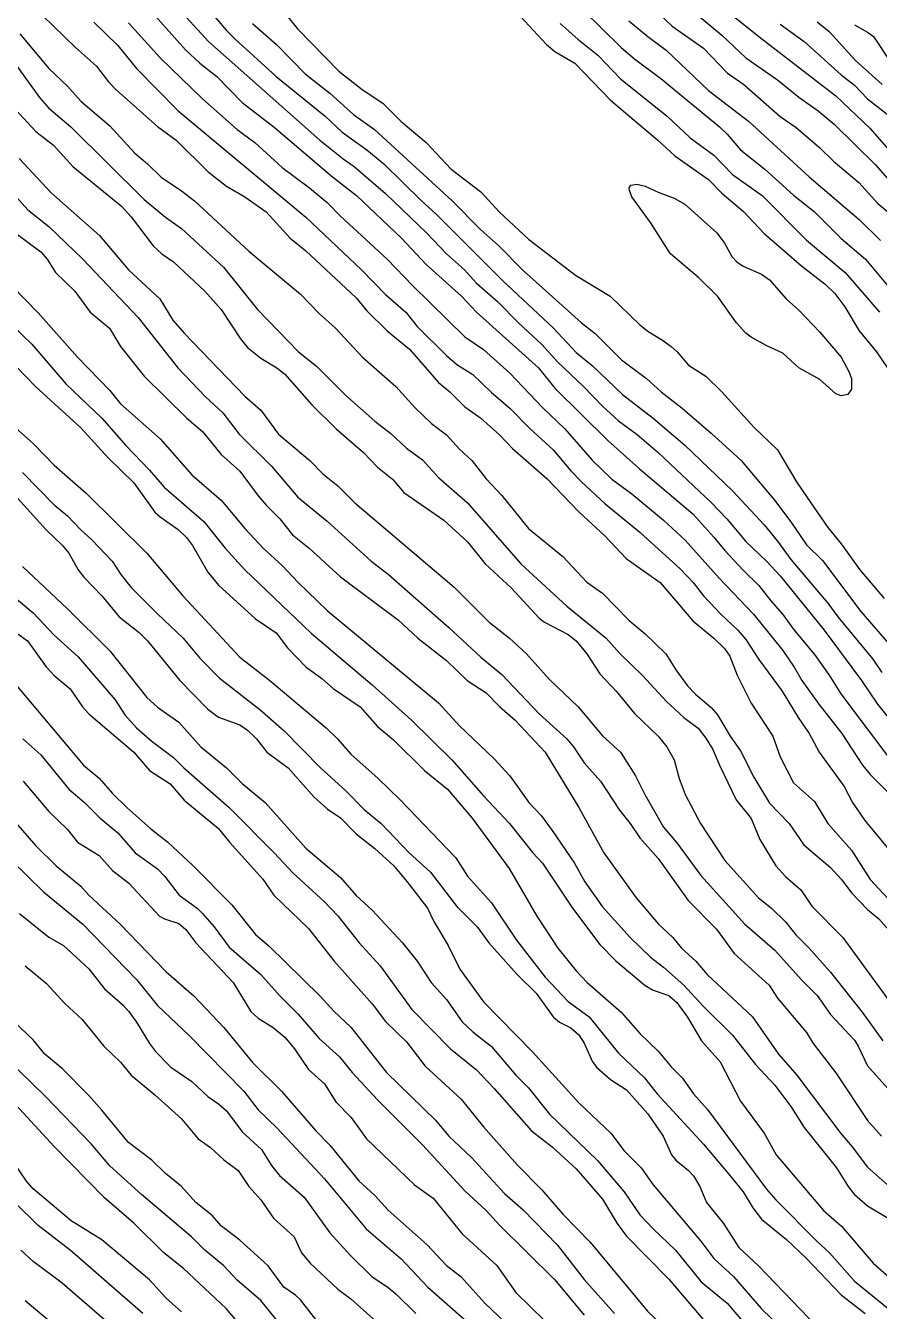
# Model space of a CAD drawing. Extents: x 474277 to 475042, y 254928 to 255625.
# Drawn here: x 474743.3 to 474768, y 255450.98 to 255488.19 of the extents above; entities that cross this region are included whole.
import ezdxf

# ---------------------------------------------------------------- set-up
doc = ezdxf.new("R2010")
doc.units = 0
doc.header["$MEASUREMENT"] = 0
doc.layers.add('BaseMapV2_DTM_export_MonNov09090547073261 — entities', color=1, linetype='CONTINUOUS')

msp = doc.modelspace()

# ---------------------------------------------------------------- linework, layer by layer
at = {"layer": 'BaseMapV2_DTM_export_MonNov09090547073261 — entities', "color": 15, "linetype": 'Continuous', "true_color": 0xb7484b}
for points in [[(474747.729, 255489.669, 93), (474749.109, 255488.054, 93), (474749.365, 255487.795, 93), (474750.55, 255486.722, 93), (474751.969, 255485.571, 93), (474752.46, 255485.111, 93), (474753.173, 255484.592, 93), (474753.662, 255484.191, 93), (474754.753, 255483.118, 93), (474755.166, 255482.749, 93), (474757.103, 255480.817, 93), (474758.577, 255479.437, 93), (474759.23, 255478.729, 93), (474759.69, 255478.353, 93), (474760.573, 255477.52, 93), (474761.462, 255476.83, 93), (474762.374, 255476.049, 93), (474763.754, 255474.731, 93), (474764.674, 255473.742, 93), (474765.058, 255473.275, 93), (474765.441, 255472.741, 93), (474766.514, 255471.481, 93), (474766.802, 255471.08, 93), (474767.818, 255469.858, 93), (474768.079, 255469.469, 93)], [(474747.192, 255489.264, 93.25), (474748.598, 255487.718, 93.25), (474751.809, 255484.881, 93.25), (474752.483, 255484.337, 93.25), (474752.803, 255484.115, 93.25), (474753.71, 255483.335, 93.25), (474754.898, 255482.198, 93.25), (474755.479, 255481.584, 93.25), (474755.996, 255481.124, 93.25), (474756.347, 255480.741, 93.25), (474756.954, 255480.204, 93.25), (474757.559, 255479.591, 93.25), (474758.233, 255478.964, 93.25), (474758.694, 255478.464, 93.25), (474759.445, 255477.75, 93.25), (474759.997, 255477.176, 93.25), (474760.454, 255476.754, 93.25), (474760.994, 255476.358, 93.25), (474761.607, 255475.84, 93.25), (474763.141, 255474.393, 93.25), (474763.592, 255473.917, 93.25), (474764.138, 255473.259, 93.25), (474764.738, 255472.69, 93.25), (474765.134, 255472.263, 93.25), (474766.403, 255470.696, 93.25), (474767.489, 255469.239, 93.25), (474767.953, 255468.549, 93.25), (474768.571, 255467.783, 93.25)], [(474762.71, 255489.329, 90.75), (474764.521, 255487.872, 90.75), (474766.745, 255486.156, 90.75), (474767.741, 255485.212, 90.75), (474768.585, 255484.238, 90.75)], [(474762.297, 255488.875, 91), (474763.447, 255487.919, 91), (474764.145, 255487.258, 91), (474765.058, 255486.623, 91), (474765.671, 255486.118, 91), (474766.237, 255485.725, 91), (474766.7, 255485.341, 91), (474767.895, 255484.167, 91), (474768.585, 255483.376, 91)], [(474743.787, 255488.485, 94.25), (474744.738, 255487.554, 94.25), (474745.352, 255487.021, 94.25), (474745.693, 255486.568, 94.25), (474745.904, 255486.338, 94.25), (474747.115, 255485.269, 94.25), (474747.653, 255484.881, 94.25), (474748.581, 255483.961, 94.25), (474749.109, 255483.546, 94.25), (474749.646, 255483.238, 94.25), (474750.259, 255482.799, 94.25), (474750.949, 255482.044, 94.25), (474751.409, 255481.678, 94.25), (474752.866, 255480.309, 94.25), (474753.173, 255479.939, 94.25), (474753.757, 255479.361, 94.25), (474754.408, 255478.824, 94.25), (474755.243, 255477.862, 94.25), (474755.574, 255477.597, 94.25), (474756.01, 255477.157, 94.25), (474756.474, 255476.83, 94.25), (474757.007, 255476.345, 94.25), (474757.39, 255475.948, 94.25), (474758.387, 255475.076, 94.25), (474759.307, 255474.122, 94.25), (474760.074, 255473.413, 94.25), (474760.681, 255472.766, 94.25), (474761.659, 255472.076, 94.25), (474762.604, 255470.964, 94.25), (474763.217, 255470.462, 94.25), (474763.524, 255470.166, 94.25), (474763.677, 255469.938, 94.25), (474763.893, 255469.393, 94.25), (474764.291, 255468.584, 94.25), (474764.924, 255467.629, 94.25), (474765.134, 255467.032, 94.25), (474765.518, 255466.281, 94.25), (474766.131, 255465.739, 94.25), (474766.514, 255465.103, 94.25), (474767.195, 255464.332, 94.25), (474767.741, 255463.483, 94.25), (474768.508, 255462.651, 94.25)], [(474746.971, 255488.562, 93.5), (474747.921, 255487.488, 93.5), (474748.342, 255487.102, 93.5), (474748.834, 255486.722, 93.5), (474749.569, 255485.971, 93.5), (474750.489, 255485.253, 93.5), (474752.176, 255483.812, 93.5), (474752.877, 255483.271, 93.5), (474754.18, 255482.044, 93.5), (474754.885, 255481.278, 93.5), (474755.911, 255480.357, 93.5), (474756.342, 255479.897, 93.5), (474758.143, 255478.287, 93.5), (474758.617, 255477.697, 93.5), (474760.15, 255476.182, 93.5), (474761.056, 255475.373, 93.5), (474762.604, 255474.064, 93.5), (474763.217, 255473.387, 93.5), (474763.529, 255472.997, 93.5), (474764.061, 255472.428, 93.5), (474764.521, 255471.989, 93.5), (474764.865, 255471.54, 93.5), (474765.211, 255471.149, 93.5), (474765.543, 255470.696, 93.5), (474766.131, 255469.987, 93.5), (474766.552, 255469.393, 93.5), (474766.886, 255468.856, 93.5), (474768.388, 255466.862, 93.5)], [(474750.735, 255488.638, 92.5), (474751.164, 255488.102, 92.5), (474752.358, 255486.875, 92.5), (474753.038, 255486.338, 92.5), (474753.633, 255485.944, 92.5), (474754.163, 255485.418, 92.5), (474754.893, 255484.805, 92.5), (474755.614, 255484.038, 92.5), (474756.47, 255483.379, 92.5), (474757.007, 255482.789, 92.5), (474757.85, 255482.014, 92.5), (474759.212, 255480.971, 92.5), (474760.211, 255480.357, 92.5), (474761.07, 255479.536, 92.5), (474761.301, 255479.35, 92.5), (474761.761, 255479.07, 92.5), (474761.982, 255478.901, 92.5), (474762.153, 255478.747, 92.5), (474762.486, 255478.364, 92.5), (474762.987, 255478.045, 92.5), (474763.447, 255477.597, 92.5), (474764.368, 255476.566, 92.5), (474765.058, 255475.916, 92.5), (474765.605, 255474.99, 92.5), (474765.913, 255474.53, 92.5), (474766.514, 255473.664, 92.5), (474766.898, 255473.198, 92.5), (474767.435, 255472.444, 92.5), (474768.142, 255471.616, 92.5)], [(474759.434, 255488.638, 91.75), (474760.534, 255487.555, 91.75), (474760.917, 255487.232, 91.75), (474761.684, 255486.663, 91.75), (474763.371, 255485.269, 91.75), (474763.601, 255485.047, 91.75), (474763.984, 255484.599, 91.75), (474764.693, 255484.038, 91.75), (474765.518, 255483.281, 91.75), (474766.119, 255482.811, 91.75), (474766.898, 255482.028, 91.75), (474767.599, 255481.431, 91.75), (474768.375, 255480.511, 91.75)], [(474761.684, 255488.489, 91.25), (474762.006, 255488.178, 91.25), (474762.911, 255487.535, 91.25), (474763.601, 255486.825, 91.25), (474764.08, 255486.492, 91.25), (474765.134, 255485.566, 91.25), (474765.594, 255485.241, 91.25), (474766.284, 255484.659, 91.25), (474766.68, 255484.268, 91.25), (474767.411, 255483.654, 91.25), (474767.963, 255483.041, 91.25), (474768.707, 255482.428, 91.25)], [(474745.275, 255488.288, 94), (474745.965, 255487.613, 94), (474746.502, 255486.954, 94), (474747.713, 255485.725, 94), (474751.409, 255482.645, 94), (474753.019, 255481.128, 94), (474753.71, 255480.41, 94), (474754.303, 255479.897, 94), (474754.63, 255479.488, 94), (474755.473, 255478.645, 94), (474755.78, 255478.382, 94), (474756.24, 255478.096, 94), (474756.777, 255477.576, 94), (474757.313, 255477.12, 94), (474757.897, 255476.524, 94), (474758.566, 255475.91, 94), (474759.077, 255475.308, 94), (474759.388, 255474.99, 94), (474760.074, 255474.353, 94), (474761.07, 255473.536, 94), (474762.246, 255472.46, 94), (474762.614, 255472.076, 94), (474762.911, 255471.69, 94), (474763.413, 255471.156, 94), (474763.908, 255470.693, 94), (474764.138, 255470.424, 94), (474764.521, 255469.844, 94), (474765.188, 255468.933, 94), (474765.652, 255468.166, 94), (474765.971, 255467.706, 94), (474766.259, 255467.169, 94), (474766.982, 255466.172, 94), (474767.23, 255465.712, 94), (474767.588, 255465.184, 94), (474768.508, 255464.066, 94)], [(474746.272, 255488.276, 93.75), (474747.195, 255487.258, 93.75), (474748.419, 255486.073, 93.75), (474749.416, 255485.189, 93.75), (474749.926, 255484.805, 93.75), (474750.719, 255484.084, 93.75), (474751.512, 255483.501, 93.75), (474752.023, 255483.071, 93.75), (474752.406, 255482.681, 93.75), (474753.762, 255481.431, 93.75), (474754.5, 255480.664, 93.75), (474756.01, 255479.184, 93.75), (474756.547, 255478.816, 93.75), (474757.308, 255478.134, 93.75), (474758.253, 255477.137, 93.75), (474758.907, 255476.524, 93.75), (474759.69, 255475.617, 93.75), (474760.264, 255475.067, 93.75), (474760.84, 255474.636, 93.75), (474761.761, 255473.879, 93.75), (474762.384, 255473.303, 93.75), (474763.371, 255472.202, 93.75), (474764.36, 255471.156, 93.75), (474765.211, 255470.105, 93.75), (474765.544, 255469.623, 93.75), (474765.766, 255469.239, 93.75), (474766.252, 255468.549, 93.75), (474766.918, 255467.706, 93.75), (474767.515, 255466.786, 93.75), (474767.741, 255466.517, 93.75), (474768.476, 255465.789, 93.75)], [(474749.863, 255488.255, 92.75), (474750.557, 255487.642, 92.75), (474751.388, 255486.798, 92.75), (474752.099, 255486.238, 92.75), (474752.789, 255485.623, 92.75), (474753.39, 255485.188, 92.75), (474755.645, 255483.118, 92.75), (474756.47, 255482.278, 92.75), (474756.993, 255481.814, 92.75), (474757.697, 255481.106, 92.75), (474759.384, 255479.593, 92.75), (474759.781, 255479.284, 92.75), (474760.547, 255478.517, 92.75), (474761.261, 255477.98, 92.75), (474761.692, 255477.597, 92.75), (474762.297, 255477.123, 92.75), (474763.141, 255476.399, 92.75), (474764.004, 255475.603, 92.75), (474764.969, 255474.453, 92.75), (474765.441, 255473.835, 92.75), (474765.901, 255473.162, 92.75), (474766.361, 255472.715, 92.75), (474767.468, 255471.233, 92.75), (474768.406, 255470.159, 92.75)], [(474757.62, 255488.451, 92.25), (474758.367, 255487.642, 92.25), (474758.617, 255487.441, 92.25), (474759.191, 255487.105, 92.25), (474760.224, 255486.031, 92.25), (474761.597, 255484.881, 92.25), (474762.087, 255484.421, 92.25), (474763.064, 255483.739, 92.25), (474763.447, 255483.347, 92.25), (474764.074, 255482.811, 92.25), (474764.674, 255482.179, 92.25), (474765.748, 255481.24, 92.25), (474766.438, 255480.704, 92.25), (474766.718, 255480.434, 92.25), (474767.006, 255480.051, 92.25), (474767.424, 255479.361, 92.25), (474767.92, 255478.747, 92.25), (474768.431, 255477.996, 92.25)], [(474758.77, 255488.249, 92), (474759.274, 255487.795, 92), (474759.861, 255487.335, 92), (474760.519, 255486.645, 92), (474761.861, 255485.571, 92), (474762.527, 255484.944, 92), (474763.217, 255484.44, 92), (474763.754, 255483.886, 92), (474764.618, 255483.271, 92), (474765.901, 255481.983, 92), (474767.011, 255481.048, 92), (474768.006, 255479.897, 92)], [(474760.754, 255488.332, 91.5), (474761.301, 255487.876, 91.5), (474761.837, 255487.48, 91.5), (474763.064, 255486.317, 91.5), (474764.214, 255485.426, 91.5), (474765.978, 255483.812, 91.5), (474767.416, 255482.581, 91.5), (474768.036, 255481.968, 91.5)], [(474765.134, 255488.23, 90.5), (474765.824, 255487.735, 90.5), (474766.898, 255486.772, 90.5), (474767.281, 255486.468, 90.5), (474767.665, 255486.076, 90.5), (474768.278, 255485.595, 90.5)], [(474766.208, 255488.302, 90.25), (474766.552, 255488.025, 90.25), (474767.316, 255487.182, 90.25), (474768.085, 255486.492, 90.25)], [(474767.281, 255488.219, 90), (474767.665, 255488.006, 90), (474767.831, 255487.872, 90), (474768.351, 255487.105, 90)], [(474743.128, 255487.953, 94.5), (474743.972, 255486.952, 94.5), (474744.508, 255486.439, 94.5), (474744.892, 255486.006, 94.5), (474745.735, 255485.29, 94.5), (474746.461, 255484.498, 94.5), (474746.828, 255484.191, 94.5), (474747.218, 255483.808, 94.5), (474747.806, 255483.414, 94.5), (474748.183, 255483.118, 94.5), (474749.759, 255481.661, 94.5), (474751.256, 255480.423, 94.5), (474751.793, 255479.86, 94.5), (474752.266, 255479.437, 94.5), (474753.049, 255478.594, 94.5), (474754.016, 255477.748, 94.5), (474754.564, 255477.137, 94.5), (474755.047, 255476.677, 94.5), (474755.473, 255476.353, 94.5), (474755.857, 255475.936, 94.5), (474756.215, 255475.603, 94.5), (474756.623, 255475.079, 94.5), (474757.083, 255474.594, 94.5), (474757.85, 255473.641, 94.5), (474758.847, 255472.828, 94.5), (474759.537, 255472.088, 94.5), (474759.991, 255471.77, 94.5), (474760.764, 255470.973, 94.5), (474761.224, 255470.59, 94.5), (474761.83, 255470.006, 94.5), (474762.115, 255469.546, 94.5), (474762.452, 255469.086, 94.5), (474762.681, 255468.845, 94.5), (474763.141, 255468.455, 94.5), (474763.322, 255468.243, 94.5), (474763.685, 255467.629, 94.5), (474763.984, 255467.201, 94.5), (474764.368, 255466.442, 94.5), (474764.828, 255465.685, 94.5), (474765.395, 255465.099, 94.5), (474765.816, 255464.485, 94.5), (474766.591, 255463.827, 94.5), (474766.898, 255463.492, 94.5), (474767.205, 255463.081, 94.5), (474767.665, 255462.608, 94.5), (474767.989, 255462.339, 94.5), (474768.355, 255461.929, 94.5)], [(474742.975, 255487.114, 94.75), (474743.696, 255486.108, 94.75), (474743.967, 255485.801, 94.75), (474744.605, 255485.265, 94.75), (474746.732, 255483.156, 94.75), (474747.345, 255482.65, 94.75), (474747.806, 255482.317, 94.75), (474749.02, 255481.201, 94.75), (474750.01, 255479.974, 94.75), (474751.192, 255478.747, 94.75), (474751.716, 255478.338, 94.75), (474752.559, 255477.496, 94.75), (474753.403, 255476.745, 94.75), (474753.863, 255476.388, 94.75), (474754.323, 255475.967, 94.75), (474754.783, 255475.62, 94.75), (474755.243, 255475.117, 94.75), (474756.085, 255474.377, 94.75), (474757.626, 255472.613, 94.75), (474758.959, 255471.386, 94.75), (474760.097, 255470.466, 94.75), (474760.502, 255470.006, 94.75), (474761.147, 255469.387, 94.75), (474761.843, 255468.626, 94.75), (474762.347, 255468.166, 94.75), (474762.757, 255467.855, 94.75), (474762.987, 255467.57, 94.75), (474763.187, 255467.246, 94.75), (474763.376, 255466.786, 94.75), (474763.86, 255465.789, 94.75), (474764.291, 255465.249, 94.75), (474764.544, 255464.639, 94.75), (474765.006, 255463.872, 94.75), (474765.287, 255463.565, 94.75), (474765.73, 255463.182, 94.75), (474766.054, 255462.712, 94.75), (474766.952, 255461.802, 94.75), (474768.407, 255459.808, 94.75)], [(474742.75, 255486.031, 95), (474743.588, 255485.124, 95), (474744.1, 255484.728, 95), (474744.662, 255484.111, 95), (474746.068, 255482.964, 95), (474746.35, 255482.658, 95), (474746.991, 255481.814, 95), (474747.237, 255481.584, 95), (474747.576, 255481.354, 95), (474748.488, 255480.511, 95), (474748.956, 255479.975, 95), (474749.512, 255479.131, 95), (474749.722, 255478.879, 95), (474750.106, 255478.563, 95), (474750.566, 255478.283, 95), (474750.796, 255478.107, 95), (474751.585, 255477.214, 95), (474752.285, 255476.524, 95), (474753.076, 255475.834, 95), (474753.48, 255475.417, 95), (474753.917, 255475.067, 95), (474754.246, 255474.681, 95), (474755.396, 255473.874, 95), (474756.087, 255473.248, 95), (474756.599, 255472.613, 95), (474757.353, 255471.923, 95), (474758.157, 255471.041, 95), (474758.314, 255470.926, 95), (474759, 255470.567, 95), (474759.23, 255470.385, 95), (474759.543, 255470.006, 95), (474759.92, 255469.431, 95), (474760.392, 255468.933, 95), (474760.917, 255468.281, 95), (474761.604, 255467.629, 95), (474761.857, 255467.322, 95), (474762.065, 255466.939, 95), (474762.207, 255466.402, 95), (474762.389, 255465.942, 95), (474762.832, 255465.099, 95), (474763.534, 255464.025, 95), (474764.508, 255462.952, 95), (474764.886, 255462.645, 95), (474765.288, 255462.253, 95), (474765.591, 255461.878, 95), (474765.973, 255461.495, 95), (474766.591, 255460.8, 95), (474767.511, 255459.644, 95), (474768.104, 255458.811, 95)], [(474743.109, 255484.345, 95.25), (474744.038, 255483.348, 95.25), (474745.44, 255482.121, 95.25), (474746.278, 255481.124, 95.25), (474747.184, 255480.281, 95.25), (474747.561, 255479.667, 95.25), (474747.882, 255479.291, 95.25), (474749.646, 255477.468, 95.25), (474750.102, 255477.06, 95.25), (474750.619, 255476.37, 95.25), (474751.525, 255475.603, 95.25), (474751.9, 255475.22, 95.25), (474752.329, 255474.871, 95.25), (474752.824, 255474.377, 95.25), (474755.703, 255471.942, 95.25), (474756.711, 255470.926, 95.25), (474757.297, 255470.466, 95.25), (474757.791, 255470.006, 95.25), (474758.463, 255469.267, 95.25), (474759.289, 255468.473, 95.25), (474759.997, 255467.633, 95.25), (474760.51, 255467.169, 95.25), (474760.949, 255466.479, 95.25), (474761.216, 255465.942, 95.25), (474761.761, 255464.997, 95.25), (474762.144, 255464.542, 95.25), (474762.834, 255463.595, 95.25), (474764.115, 255462.185, 95.25), (474764.981, 255461.433, 95.25), (474765.749, 255460.575, 95.25), (474766.208, 255460.119, 95.25), (474766.591, 255459.569, 95.25), (474767.281, 255458.826, 95.25), (474767.39, 255458.658, 95.25), (474767.665, 255458.088, 95.25), (474768.249, 255457.431, 95.25)], [(474742.361, 255483.971, 95.5), (474743.358, 255482.857, 95.5), (474743.972, 255482.379, 95.5), (474744.955, 255481.431, 95.5), (474746.557, 255479.744, 95.5), (474747.706, 255478.287, 95.5), (474748.496, 255477.454, 95.5), (474749.004, 255476.984, 95.5), (474749.482, 255476.37, 95.5), (474750.412, 255475.441, 95.5), (474751.179, 255474.541, 95.5), (474752.023, 255473.849, 95.5), (474753.294, 255472.69, 95.5), (474753.786, 255472.312, 95.5), (474755.543, 255470.773, 95.5), (474756.47, 255469.909, 95.5), (474757.083, 255469.412, 95.5), (474758.157, 255468.277, 95.5), (474758.964, 255467.552, 95.5), (474759.155, 255467.322, 95.5), (474759.46, 255466.852, 95.5), (474759.932, 255466.326, 95.5), (474760.488, 255465.482, 95.5), (474760.793, 255465.099, 95.5), (474761.07, 255464.688, 95.5), (474761.607, 255464.088, 95.5), (474762.469, 255462.875, 95.5), (474763.294, 255462.037, 95.5), (474763.799, 255461.342, 95.5), (474764.812, 255460.422, 95.5), (474765.058, 255460.047, 95.5), (474765.901, 255459.047, 95.5), (474766.094, 255458.735, 95.5), (474766.745, 255457.881, 95.5), (474767.665, 255456.508, 95.5), (474768.071, 255456.051, 95.5)], [(474767.091, 255477.52, 92.5), (474766.898, 255477.477, 92.5), (474766.745, 255477.535, 92.5), (474766.284, 255477.947, 92.5), (474765.679, 255478.287, 92.5), (474765.211, 255478.713, 92.5), (474764.751, 255478.925, 92.5), (474764.291, 255479.173, 92.5), (474764.138, 255479.289, 92.5), (474763.866, 255479.591, 92.5), (474763.317, 255480.357, 92.5), (474762.783, 255480.894, 92.5), (474761.958, 255481.584, 92.5), (474761.377, 255482.498, 92.5), (474760.84, 255483.236, 92.5), (474760.77, 255483.424, 92.5), (474760.767, 255483.501, 92.5), (474760.81, 255483.578, 92.5), (474760.994, 255483.602, 92.5), (474761.224, 255483.549, 92.5), (474761.607, 255483.367, 92.5), (474762.067, 255483.2, 92.5), (474762.374, 255483.022, 92.5), (474763.304, 255482.198, 92.5), (474763.527, 255481.891, 92.5), (474763.732, 255481.508, 92.5), (474763.878, 255481.354, 92.5), (474764.061, 255481.231, 92.5), (474764.598, 255481.003, 92.5), (474764.828, 255480.83, 92.5), (474765.305, 255480.281, 92.5), (474765.671, 255479.954, 92.5), (474766.284, 255479.319, 92.5), (474766.895, 255478.594, 92.5), (474767.128, 255478.163, 92.5), (474767.195, 255477.98, 92.5), (474767.194, 255477.674, 92.5), (474767.091, 255477.52, 92.5)], [(474742.685, 255482.428, 95.75), (474743.742, 255481.647, 95.75), (474743.923, 255481.431, 95.75), (474744.165, 255481.048, 95.75), (474744.72, 255480.511, 95.75), (474745.164, 255479.897, 95.75), (474745.729, 255479.437, 95.75), (474746.044, 255478.901, 95.75), (474746.732, 255478.044, 95.75), (474747.967, 255476.83, 95.75), (474748.413, 255476.447, 95.75), (474748.956, 255475.777, 95.75), (474749.501, 255475.297, 95.75), (474750.029, 255474.587, 95.75), (474750.272, 255474.3, 95.75), (474750.659, 255473.917, 95.75), (474751.025, 255473.457, 95.75), (474751.507, 255473.073, 95.75), (474752.406, 255472.243, 95.75), (474754.093, 255470.989, 95.75), (474754.649, 255470.466, 95.75), (474755.473, 255469.819, 95.75), (474756.075, 255469.239, 95.75), (474756.623, 255468.877, 95.75), (474757.007, 255468.482, 95.75), (474757.467, 255468.086, 95.75), (474758.329, 255467.169, 95.75), (474759.307, 255465.561, 95.75), (474760.033, 255464.255, 95.75), (474760.962, 255462.952, 95.75), (474761.617, 255462.185, 95.75), (474762.029, 255461.802, 95.75), (474762.277, 255461.495, 95.75), (474762.691, 255461.112, 95.75), (474763.018, 255460.728, 95.75), (474764.332, 255459.501, 95.75), (474765.084, 255458.428, 95.75), (474765.615, 255457.815, 95.75), (474766.889, 255456.128, 95.75), (474767.22, 255455.744, 95.75), (474767.665, 255455.155, 95.75), (474768.738, 255454.2, 95.75)], [(474742.898, 255480.664, 96), (474743.665, 255479.882, 96), (474744.802, 255478.594, 96), (474745.735, 255477.629, 96), (474746.042, 255477.244, 96), (474747.192, 255476.237, 96), (474748.112, 255475.188, 96), (474748.959, 255474.453, 96), (474749.646, 255473.64, 96), (474750.174, 255473.073, 96), (474750.719, 255472.564, 96), (474751.184, 255472.076, 96), (474752.023, 255471.263, 96), (474755.243, 255468.594, 96), (474755.857, 255467.928, 96), (474756.853, 255466.975, 96), (474757.313, 255466.484, 96), (474757.862, 255465.712, 96), (474758.213, 255465.329, 96), (474758.54, 255464.899, 96), (474759.184, 255463.949, 96), (474759.485, 255463.412, 96), (474759.997, 255462.688, 96), (474760.796, 255461.802, 96), (474761.377, 255461.235, 96), (474761.761, 255460.945, 96), (474762.35, 255460.422, 96), (474762.916, 255459.808, 96), (474763.754, 255458.975, 96), (474764.424, 255458.121, 96), (474764.981, 255457.527, 96), (474765.441, 255456.914, 96), (474765.824, 255456.304, 96), (474766.765, 255455.131, 96), (474767.098, 255454.594, 96), (474767.289, 255454.364, 96), (474767.665, 255454.036, 96), (474768.262, 255453.674, 96)], [(474742.346, 255480.051, 96.25), (474743.479, 255478.977, 96.25), (474744.463, 255477.827, 96.25), (474745.505, 255476.828, 96.25), (474746.195, 255476.035, 96.25), (474746.885, 255475.323, 96.25), (474747.311, 255474.837, 96.25), (474748.459, 255473.84, 96.25), (474749.07, 255473.073, 96.25), (474749.646, 255472.441, 96.25), (474751.563, 255470.608, 96.25), (474753.326, 255469.117, 96.25), (474754.465, 255468.089, 96.25), (474755.632, 255466.939, 96.25), (474756.547, 255465.898, 96.25), (474757.304, 255465.099, 96.25), (474757.975, 255464.255, 96.25), (474758.255, 255463.949, 96.25), (474759.125, 255462.645, 96.25), (474759.92, 255461.601, 96.25), (474760.38, 255461.124, 96.25), (474761.224, 255460.407, 96.25), (474761.454, 255460.277, 96.25), (474761.914, 255460.123, 96.25), (474762.144, 255459.916, 96.25), (474762.451, 255459.491, 96.25), (474762.857, 255458.811, 96.25), (474763.4, 255458.198, 96.25), (474763.984, 255457.059, 96.25), (474764.674, 255456.142, 96.25), (474765.015, 255455.514, 96.25), (474766.385, 255453.904, 96.25), (474766.911, 255453.444, 96.25), (474767.826, 255452.371, 96.25), (474768.815, 255451.509, 96.25)], [(474742.982, 255478.364, 96.5), (474743.581, 255477.75, 96.5), (474744.892, 255476.553, 96.5), (474745.69, 255475.68, 96.5), (474746.425, 255474.959, 96.5), (474747.039, 255474.112, 96.5), (474747.192, 255473.974, 96.5), (474747.715, 255473.61, 96.5), (474747.956, 255473.38, 96.5), (474748.128, 255473.15, 96.5), (474748.572, 255472.37, 96.5), (474748.879, 255472, 96.5), (474749.952, 255471.022, 96.5), (474750.547, 255470.62, 96.5), (474750.873, 255470.187, 96.5), (474751.409, 255469.633, 96.5), (474751.869, 255469.3, 96.5), (474752.194, 255469.009, 96.5), (474752.976, 255468.473, 96.5), (474753.48, 255467.906, 96.5), (474753.94, 255467.52, 96.5), (474754.837, 255466.632, 96.5), (474755.502, 255466.096, 96.5), (474756.221, 255465.252, 96.5), (474757.287, 255463.795, 96.5), (474758.093, 255462.415, 96.5), (474758.699, 255461.495, 96.5), (474759.23, 255460.835, 96.5), (474759.545, 255460.498, 96.5), (474760.534, 255459.642, 96.5), (474761.07, 255459.025, 96.5), (474761.607, 255458.507, 96.5), (474761.991, 255458.043, 96.5), (474762.295, 255457.738, 96.5), (474762.624, 255457.278, 96.5), (474763.032, 255456.818, 96.5), (474764.743, 255454.518, 96.5), (474765.012, 255454.211, 96.5), (474766.208, 255452.999, 96.5), (474766.564, 255452.677, 96.5), (474767.281, 255451.858, 96.5), (474768.256, 255451.067, 96.5)], [(474742.668, 255476.852, 96.75), (474743.512, 255476.094, 96.75), (474744.125, 255475.468, 96.75), (474745.045, 255474.663, 96.75), (474746.809, 255472.924, 96.75), (474747.844, 255471.693, 96.75), (474749.492, 255469.915, 96.75), (474750.369, 255469.239, 96.75), (474752.001, 255467.859, 96.75), (474752.328, 255467.552, 96.75), (474752.713, 255467.108, 96.75), (474753.503, 255466.402, 96.75), (474754.135, 255465.789, 96.75), (474755.751, 255464.102, 96.75), (474756.087, 255463.578, 96.75), (474756.777, 255462.799, 96.75), (474757.507, 255461.725, 96.75), (474758.329, 255460.652, 96.75), (474759, 255459.953, 96.75), (474759.603, 255459.501, 96.75), (474760.457, 255458.449, 96.75), (474761.207, 255457.738, 96.75), (474761.573, 255457.278, 96.75), (474762.911, 255455.815, 96.75), (474763.69, 255454.901, 96.75), (474764.067, 255454.441, 96.75), (474764.343, 255453.981, 96.75), (474764.598, 255453.652, 96.75), (474765.316, 255453.061, 96.75), (474765.888, 255452.524, 96.75), (474766.898, 255451.454, 96.75), (474767.59, 255450.914, 96.75)], [(474743.205, 255475.26, 97), (474744.125, 255474.322, 97), (474744.508, 255474.005, 97), (474744.884, 255473.61, 97), (474745.226, 255473.303, 97), (474745.803, 255472.69, 97), (474746.054, 255472.306, 97), (474746.349, 255471.933, 97), (474747.12, 255471.156, 97), (474747.861, 255470.466, 97), (474748.342, 255469.881, 97), (474748.9, 255469.316, 97), (474750.079, 255468.396, 97), (474750.778, 255467.783, 97), (474751.835, 255466.709, 97), (474752.559, 255466.058, 97), (474753.096, 255465.508, 97), (474753.588, 255465.099, 97), (474754.399, 255464.255, 97), (474755.013, 255463.688, 97), (474755.78, 255462.695, 97), (474756.363, 255462.108, 97), (474756.7, 255461.648, 97), (474757.524, 255460.728, 97), (474758.071, 255460.192, 97), (474758.568, 255459.501, 97), (474758.751, 255459.348, 97), (474759.077, 255459.186, 97), (474759.307, 255458.983, 97), (474759.46, 255458.747, 97), (474759.69, 255458.224, 97), (474759.818, 255458.045, 97), (474760.227, 255457.691, 97), (474760.687, 255457.396, 97), (474761.301, 255456.694, 97), (474761.751, 255456.051, 97), (474761.991, 255455.511, 97), (474762.114, 255455.361, 97), (474762.484, 255455.054, 97), (474762.626, 255454.901, 97), (474762.81, 255454.594, 97), (474762.999, 255454.134, 97), (474763.494, 255453.521, 97), (474763.934, 255452.831, 97), (474764.506, 255452.294, 97), (474766.208, 255450.53, 97)], [(474742.975, 255474.61, 97.25), (474743.895, 255473.597, 97.25), (474744.355, 255473.157, 97.25), (474744.546, 255472.92, 97.25), (474744.815, 255472.445, 97.25), (474744.982, 255472.23, 97.25), (474745.505, 255471.685, 97.25), (474746.009, 255471.08, 97.25), (474746.579, 255470.627, 97.25), (474746.824, 255470.39, 97.25), (474747.761, 255469.239, 97.25), (474748.572, 255468.409, 97.25), (474748.879, 255468.176, 97.25), (474749.492, 255467.957, 97.25), (474749.722, 255467.803, 97.25), (474749.981, 255467.552, 97.25), (474750.278, 255467.169, 97.25), (474750.892, 255466.709, 97.25), (474751.639, 255465.869, 97.25), (474752.023, 255465.529, 97.25), (474752.406, 255465.262, 97.25), (474752.866, 255464.799, 97.25), (474753.403, 255464.376, 97.25), (474753.953, 255463.872, 97.25), (474754.344, 255463.412, 97.25), (474754.926, 255462.645, 97.25), (474755.114, 255462.262, 97.25), (474755.527, 255461.572, 97.25), (474755.862, 255460.882, 97.25), (474756.547, 255459.943, 97.25), (474757.958, 255458.505, 97.25), (474759.307, 255457.018, 97.25), (474760.247, 255456.128, 97.25), (474760.61, 255455.64, 97.25), (474761.114, 255455.131, 97.25), (474761.454, 255454.64, 97.25), (474762.834, 255453.014, 97.25), (474763.217, 255452.513, 97.25), (474763.78, 255451.987, 97.25), (474764.583, 255451.067, 97.25), (474765.526, 255450.147, 97.25)], [(474743.205, 255472.538, 97.5), (474744.506, 255471.31, 97.5), (474745.735, 255470.097, 97.5), (474746.809, 255468.742, 97.5), (474747.115, 255468.465, 97.5), (474747.729, 255468.028, 97.5), (474748.364, 255467.322, 97.5), (474749.109, 255466.711, 97.5), (474749.569, 255466.256, 97.5), (474750.231, 255465.712, 97.5), (474751.409, 255464.386, 97.5), (474752.406, 255463.538, 97.5), (474752.866, 255463.012, 97.5), (474753.326, 255462.596, 97.5), (474754.209, 255461.648, 97.5), (474754.631, 255461.112, 97.5), (474755.03, 255460.498, 97.5), (474755.473, 255460.005, 97.5), (474755.933, 255459.356, 97.5), (474756.24, 255459.072, 97.5), (474756.777, 255458.645, 97.5), (474757.489, 255457.815, 97.5), (474757.85, 255457.445, 97.5), (474758.463, 255456.688, 97.5), (474759.844, 255455.35, 97.5), (474760.617, 255454.441, 97.5), (474761.07, 255453.778, 97.5), (474761.458, 255453.367, 97.5), (474762.108, 255452.754, 97.5), (474762.852, 255451.834, 97.5), (474763.601, 255451.215, 97.5), (474764.383, 255450.3, 97.5)], [(474742.746, 255471.846, 97.75), (474743.512, 255471.193, 97.75), (474744.125, 255470.55, 97.75), (474744.815, 255469.923, 97.75), (474745.889, 255468.683, 97.75), (474746.166, 255468.243, 97.75), (474746.502, 255467.869, 97.75), (474746.962, 255467.473, 97.75), (474747.575, 255467.011, 97.75), (474747.877, 255466.709, 97.75), (474749.186, 255465.563, 97.75), (474750.489, 255464.252, 97.75), (474751.026, 255463.672, 97.75), (474751.946, 255462.831, 97.75), (474752.329, 255462.429, 97.75), (474752.955, 255461.648, 97.75), (474753.556, 255460.977, 97.75), (474754.476, 255459.718, 97.75), (474755.592, 255458.581, 97.75), (474756.348, 255457.968, 97.75), (474756.858, 255457.431, 97.75), (474757.934, 255456.204, 97.75), (474758.539, 255455.744, 97.75), (474759.23, 255455.106, 97.75), (474759.997, 255454.23, 97.75), (474760.42, 255453.521, 97.75), (474760.687, 255453.16, 97.75), (474761.914, 255451.915, 97.75), (474763.677, 255449.841, 97.75)], [(474742.515, 255470.984, 98), (474743.347, 255470.39, 98), (474743.895, 255469.63, 98), (474744.125, 255469.381, 98), (474744.585, 255468.997, 98), (474744.94, 255468.473, 98), (474745.122, 255468.275, 98), (474746.425, 255467.168, 98), (474746.886, 255466.632, 98), (474747.482, 255466.249, 98), (474747.882, 255465.773, 98), (474748.879, 255464.958, 98), (474749.197, 255464.562, 98), (474750.159, 255463.489, 98), (474750.476, 255463.029, 98), (474751.486, 255462.064, 98), (474752.23, 255461.112, 98), (474753.326, 255459.879, 98), (474753.71, 255459.368, 98), (474754.323, 255458.778, 98), (474754.86, 255458.076, 98), (474755.905, 255457.125, 98), (474756.547, 255456.323, 98), (474757.529, 255455.208, 98), (474758.233, 255454.496, 98), (474758.847, 255453.796, 98), (474759.632, 255452.984, 98), (474761.295, 255450.99, 98), (474761.927, 255450.377, 98)], [(474742.975, 255469.158, 98.25), (474744.968, 255466.791, 98.25), (474745.429, 255466.408, 98.25), (474745.812, 255465.971, 98.25), (474746.229, 255465.559, 98.25), (474746.919, 255464.946, 98.25), (474747.415, 255464.562, 98.25), (474748.147, 255463.872, 98.25), (474749.262, 255462.745, 98.25), (474749.952, 255461.891, 98.25), (474750.336, 255461.555, 98.25), (474751.808, 255460.115, 98.25), (474752.222, 255459.655, 98.25), (474752.713, 255459.21, 98.25), (474753.744, 255457.891, 98.25), (474755.159, 255456.511, 98.25), (474755.548, 255456.051, 98.25), (474756.2, 255455.438, 98.25), (474757.16, 255454.395, 98.25), (474757.697, 255453.917, 98.25), (474758.694, 255452.899, 98.25), (474759.46, 255451.905, 98.25), (474760.336, 255450.914, 98.25)], [(474743.213, 255467.552, 98.5), (474743.742, 255467.084, 98.5), (474744.551, 255466.096, 98.5), (474745.006, 255465.712, 98.5), (474745.457, 255465.252, 98.5), (474745.965, 255464.831, 98.5), (474746.47, 255464.255, 98.5), (474747.115, 255463.784, 98.5), (474747.323, 255463.565, 98.5), (474747.742, 255463.029, 98.5), (474748.259, 255462.645, 98.5), (474748.419, 255462.492, 98.5), (474748.755, 255462.108, 98.5), (474749.186, 255461.518, 98.5), (474750.103, 255460.728, 98.5), (474750.65, 255460.115, 98.5), (474751.187, 255459.578, 98.5), (474751.793, 255458.879, 98.5), (474752.383, 255458.351, 98.5), (474752.751, 255457.891, 98.5), (474753.48, 255457.098, 98.5), (474754.783, 255455.8, 98.5), (474756.01, 255454.467, 98.5), (474756.623, 255453.9, 98.5), (474757.007, 255453.474, 98.5), (474758.617, 255451.889, 98.5), (474759.46, 255450.872, 98.5)], [(474743.226, 255466.326, 98.75), (474743.972, 255465.445, 98.75), (474744.508, 255464.922, 98.75), (474744.799, 255464.562, 98.75), (474745.429, 255464.175, 98.75), (474745.812, 255463.744, 98.75), (474746.272, 255463.378, 98.75), (474747.176, 255462.415, 98.75), (474747.319, 255462.339, 98.75), (474747.729, 255462.202, 98.75), (474747.937, 255462.032, 98.75), (474748.228, 255461.648, 98.75), (474749.305, 255460.498, 98.75), (474749.818, 255459.655, 98.75), (474750.029, 255459.466, 98.75), (474750.459, 255459.195, 98.75), (474750.796, 255458.919, 98.75), (474751.074, 255458.581, 98.75), (474751.486, 255457.985, 98.75), (474751.946, 255457.565, 98.75), (474752.278, 255457.048, 98.75), (474752.714, 255456.588, 98.75), (474753.158, 255455.974, 98.75), (474754.553, 255454.646, 98.75), (474755.09, 255454.26, 98.75), (474755.933, 255453.228, 98.75), (474756.93, 255452.312, 98.75), (474757.481, 255451.527, 98.75), (474758.31, 255450.715, 98.75)], [(474742.361, 255465.859, 99), (474743.588, 255464.458, 99), (474744.18, 255463.872, 99), (474744.892, 255463.286, 99), (474745.13, 255463.029, 99), (474746.032, 255462.185, 99), (474747.368, 255460.805, 99), (474748.162, 255460.115, 99), (474749.032, 255459.199, 99), (474749.876, 255458.175, 99), (474750.699, 255457.355, 99), (474751.693, 255456.204, 99), (474752.099, 255455.79, 99), (474752.943, 255454.755, 99), (474753.403, 255454.338, 99), (474753.786, 255453.913, 99), (474754.917, 255452.907, 99), (474755.473, 255452.312, 99), (474755.895, 255451.987, 99), (474756.584, 255451.22, 99), (474757.39, 255450.456, 99)], [(474742.892, 255464.025, 99.25), (474743.818, 255463.125, 99.25), (474744.951, 255462.185, 99.25), (474746.502, 255460.584, 99.25), (474747.115, 255459.837, 99.25), (474748.036, 255458.951, 99.25), (474749.609, 255457.355, 99.25), (474750.029, 255456.815, 99.25), (474750.574, 255456.281, 99.25), (474751.946, 255454.82, 99.25), (474753.15, 255453.367, 99.25), (474754.17, 255452.504, 99.25), (474754.936, 255451.681, 99.25), (474756.47, 255450.326, 99.25)], [(474743.118, 255462.492, 99.5), (474743.972, 255461.806, 99.5), (474744.394, 255461.572, 99.5), (474745.122, 255460.892, 99.5), (474745.582, 255460.314, 99.5), (474746.119, 255459.844, 99.5), (474746.272, 255459.67, 99.5), (474746.505, 255459.348, 99.5), (474746.878, 255458.735, 99.5), (474747.058, 255458.505, 99.5), (474747.499, 255458.05, 99.5), (474748.112, 255457.634, 99.5), (474748.566, 255457.201, 99.5), (474748.879, 255456.99, 99.5), (474749.109, 255456.787, 99.5), (474749.569, 255456.177, 99.5), (474750.125, 255455.668, 99.5), (474750.412, 255455.204, 99.5), (474750.643, 255454.913, 99.5), (474751.362, 255454.288, 99.5), (474752.099, 255453.251, 99.5), (474752.697, 255452.601, 99.5), (474753.313, 255451.987, 99.5), (474753.786, 255451.673, 99.5), (474754.016, 255451.486, 99.5), (474754.592, 255450.914, 99.5)], [(474743.282, 255460.985, 99.75), (474743.895, 255460.482, 99.75), (474744.432, 255459.887, 99.75), (474744.934, 255459.425, 99.75), (474745.559, 255458.658, 99.75), (474746.042, 255458.193, 99.75), (474746.349, 255457.814, 99.75), (474747.039, 255457.249, 99.75), (474747.806, 255456.556, 99.75), (474748.292, 255455.974, 99.75), (474748.649, 255455.724, 99.75), (474749.032, 255455.368, 99.75), (474749.444, 255455.054, 99.75), (474749.758, 255454.594, 99.75), (474750.1, 255454.211, 99.75), (474750.468, 255453.674, 99.75), (474751.065, 255453.137, 99.75), (474751.283, 255452.677, 99.75), (474751.534, 255452.371, 99.75), (474752.329, 255451.623, 99.75), (474752.713, 255451.345, 99.75), (474753.439, 255450.684, 99.75)], [(474752.176, 255450.129, 99.75), (474751.256, 255451.313, 99.75), (474751.108, 255451.45, 99.75), (474750.768, 255451.681, 99.75), (474750.321, 255452.294, 99.75), (474749.492, 255453.038, 99.75), (474748.968, 255453.444, 99.75), (474748.696, 255453.751, 99.75), (474748.221, 255454.134, 99.75), (474747.806, 255454.591, 99.75), (474747.345, 255454.975, 99.75), (474746.952, 255455.361, 99.75), (474746.272, 255455.867, 99.75), (474745.505, 255456.807, 99.75), (474745.122, 255457.231, 99.75), (474744.355, 255458.007, 99.75), (474743.857, 255458.428, 99.75), (474743.512, 255458.842, 99.75), (474742.975, 255459.348, 99.75)], [(474751.103, 255450.06, 99.5), (474750.106, 255451.298, 99.5), (474749.416, 255451.888, 99.5), (474749.032, 255452.297, 99.5), (474748.485, 255452.754, 99.5), (474748.096, 255453.137, 99.5), (474746.655, 255454.363, 99.5), (474745.735, 255455.193, 99.5), (474745.199, 255455.829, 99.5), (474743.877, 255457.201, 99.5), (474742.295, 255458.735, 99.5)], [(474749.747, 255450.3, 99.25), (474749.099, 255451.067, 99.25), (474747.862, 255452.217, 99.25), (474747.294, 255452.677, 99.25), (474746.425, 255453.532, 99.25), (474745.582, 255454.262, 99.25), (474744.125, 255455.755, 99.25), (474743.009, 255456.971, 99.25)], [(474747.806, 255450.966, 99), (474747.357, 255451.374, 99), (474746.885, 255451.897, 99), (474745.505, 255453.054, 99), (474744.618, 255453.597, 99), (474743.512, 255454.53, 99), (474743.319, 255454.748, 99), (474742.755, 255455.591, 99)], [(474746.688, 255450.914, 98.75), (474744.585, 255452.754, 98.75), (474743.665, 255453.461, 98.75), (474742.987, 255454.134, 98.75)], [(474745.723, 255450.607, 98.5), (474744.355, 255451.8, 98.5), (474743.512, 255452.419, 98.5), (474743.16, 255452.754, 98.5)], [(474744.125, 255450.579, 98.25), (474743.282, 255451.286, 98.25)]]:
    msp.add_polyline3d(points, dxfattribs=at)

doc.saveas('drawing.dxf')
